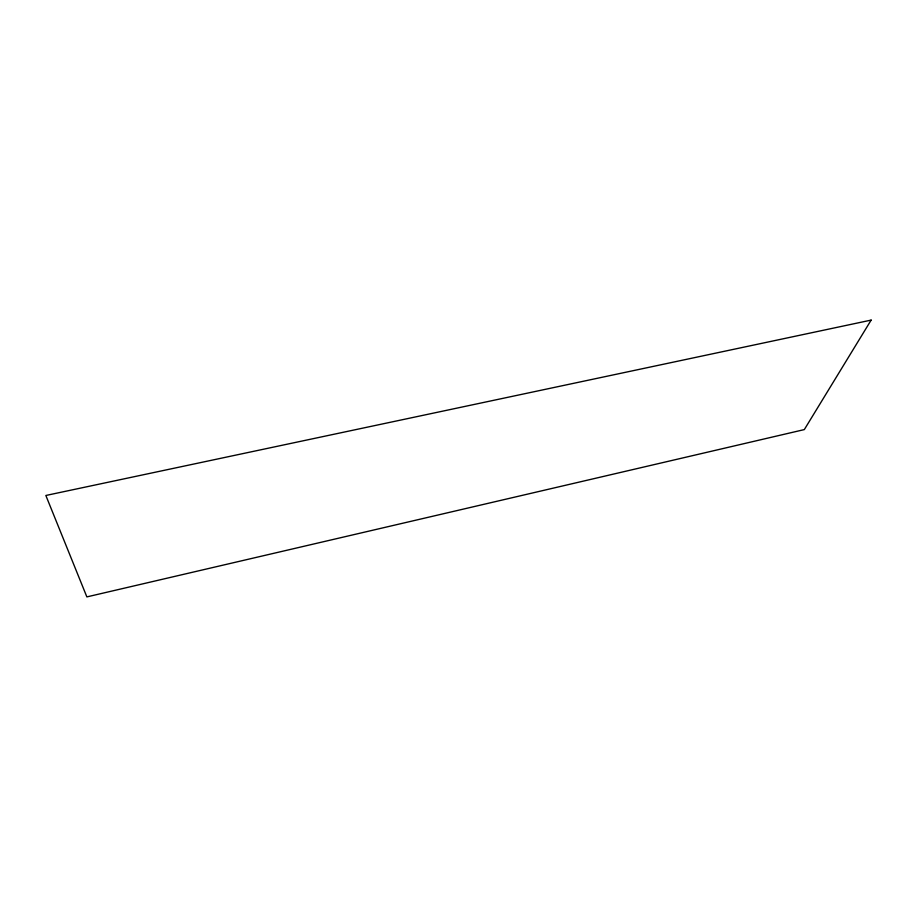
<?xml version="1.0" encoding="UTF-8"?>
<svg xmlns="http://www.w3.org/2000/svg" width="917" height="917" viewBox="0 0 917 917"><rect width="100%" height="100%" fill="white"/><g stroke="black" fill="none" stroke-linecap="round" stroke-linejoin="round"><path stroke-width="1.38" d="M871.15 320.102L804.312 429.592L86.863 596.898L45.85 495.478L871.15 320.102"/></g></svg>
